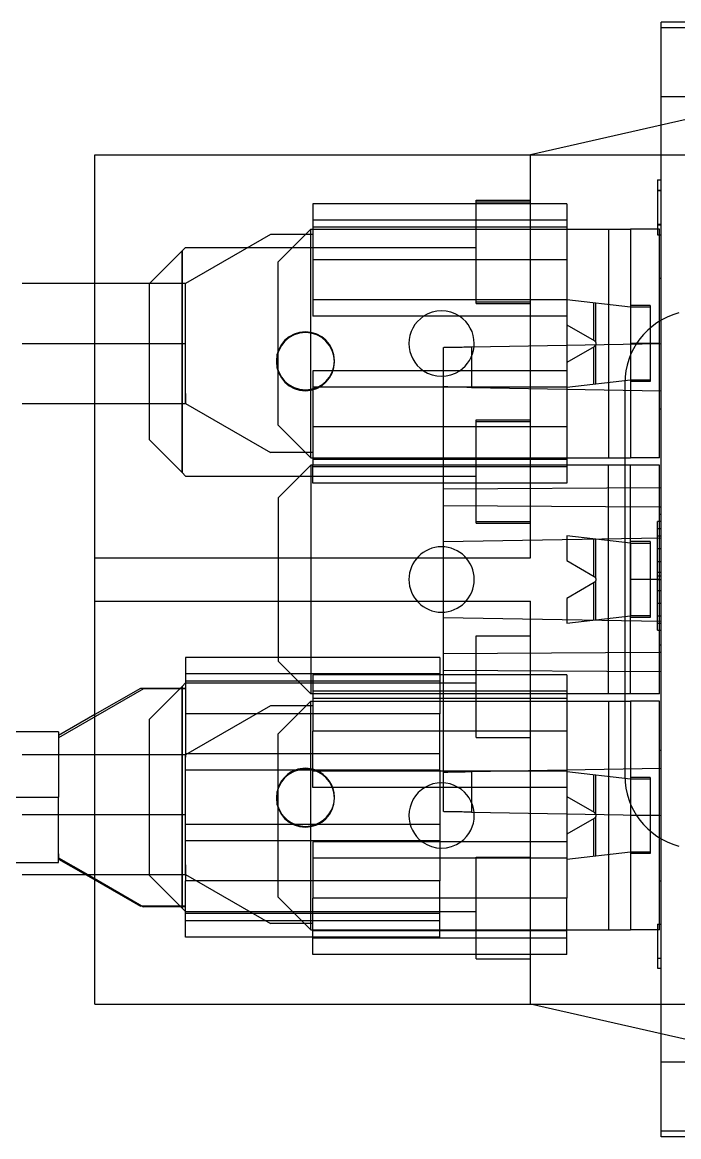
# Model space of a CAD drawing. Header units: millimetres. Extents: x -51.9 to 4.8, y -18 to 18.
# Drawn here: x -33.6 to -15.52, y -15.35 to 15.35 of the extents above; entities that cross this region are included whole.
import ezdxf

# ---------------------------------------------------------------- set-up
doc = ezdxf.new("R2010")
doc.units = ezdxf.units.MM
doc.layers.add('MAIN-1', color=7, linetype='Continuous')
doc.layers.add('MAIN-2', color=7, linetype='Continuous')

msp = doc.modelspace()

# ---------------------------------------------------------------- linework, layer by layer
at = {"layer": 'MAIN-1'}
for p, q in [((-16, 13.3), (-16, 15.35)), ((-15, 15.35), (-16, 15.35)), ((-16, -13.3), (-16, 13.3)), ((-15, 13.3), (-16, 13.3)), ((-16, 12.52), (-19.6, 11.7)), ((-31.6, 8.152), (-31.6, 11.7)), ((-31.6, 11.7), (-19.6, 11.7)), ((-19.6, 10.352), (-19.6, 11.7)), ((-16.1, 11.006), (-16, 11.006)), ((-16.1, 11.006), (-16.1, 10.713)), ((-16.1, 10.713), (-16, 10.713)), ((-16.1, 10.713), (-16.1, 9.773)), ((-25.6, 10.352), (-25.6, 8.802)), ((-18.6, 10.352), (-25.6, 10.352)), ((-21.1, 10.4), (-19.6, 10.4)), ((-21.1, 10.352), (-21.1, 10.4)), ((-18.6, 10.352), (-18.6, 8.802)), ((-25.65, 9.65), (-26.55, 8.75)), ((-25.65, 9.65), (-25.6, 9.65)), ((-25.65, 3.35), (-25.65, 9.65)), ((-18.6, 9.65), (-17.45, 9.65)), ((-17.45, 9.65), (-16.85, 9.65)), ((-17.45, 9.65), (-17.45, 7.569)), ((-16.1, 9.65), (-16.85, 9.65)), ((-16.85, 9.65), (-16.85, 6.5)), ((-16.1, 9.773), (-16, 9.773)), ((-16.1, 9.773), (-16.1, 9.496)), ((-26.762, 9.502), (-29.1, 8.152)), ((-25.798, 9.502), (-26.762, 9.502)), ((-16.1, 9.496), (-16, 9.496)), ((-16.05, 6.5), (-16.05, 9.496)), ((-30.098, 8.152), (-29.2, 9.05)), ((-29.1, 9.15), (-29.2, 9.05)), ((-29.2, 9.05), (-29.2, 8.152)), ((-29.1, 9.15), (-27.372, 9.15)), ((-26.55, 4.25), (-26.55, 8.75)), ((-25.6, 8.802), (-25.6, 7.252)), ((-18.6, 8.802), (-25.6, 8.802)), ((-18.6, 8.802), (-18.6, 7.514)), ((-16.05, 8.3), (-16, 8.3)), ((-29.1, 8.152), (-33.6, 8.152)), ((-29.1, 6.502), (-29.1, 8.152)), ((-16.85, 7.5), (-18.6, 7.7)), ((-18.6, 7.7), (-18.6, 7.02)), ((-16.85, 7.5), (-16.85, 6.485)), ((-18.6, 7.252), (-25.6, 7.252)), ((-18.6, 7.02), (-17.85, 6.587)), ((-33.6, 6.502), (-29.1, 6.502)), ((-29.1, 4.852), (-29.1, 6.502)), ((-21.228, 6.409), (-16, 6.5)), ((-17.85, 6.587), (-17.846, 6.584)), ((-17.846, 6.584), (-17.842, 6.581)), ((-17.842, 6.581), (-17.838, 6.578)), ((-17.838, 6.578), (-17.834, 6.575)), ((-17.834, 6.575), (-17.83, 6.571)), ((-17.83, 6.571), (-17.826, 6.567)), ((-17.826, 6.567), (-17.822, 6.563)), ((-17.822, 6.563), (-17.819, 6.558)), ((-17.819, 6.558), (-17.815, 6.553)), ((-17.815, 6.553), (-17.812, 6.548)), ((-17.812, 6.548), (-17.81, 6.543)), ((-17.81, 6.543), (-17.807, 6.537)), ((-17.807, 6.537), (-17.805, 6.531)), ((-17.805, 6.531), (-17.803, 6.525)), ((-17.804, 6.474), (-17.805, 6.468)), ((-17.802, 6.479), (-17.804, 6.474)), ((-17.803, 6.525), (-17.802, 6.519)), ((-17.802, 6.519), (-17.801, 6.513)), ((-17.801, 6.484), (-17.802, 6.479)), ((-17.801, 6.513), (-17.8, 6.506)), ((-17.8, 6.495), (-17.801, 6.489)), ((-17.801, 6.489), (-17.801, 6.484)), ((-17.8, 6.506), (-17.8, 6.5)), ((-17.8, 6.5), (-17.8, 6.495)), ((-16.05, 6.5), (-16.85, 6.5)), ((-16.85, 6.5), (-16.85, 6.485)), ((-16.05, 6.499), (-16.05, 6.5)), ((-22, 6.395), (-21.999, 6.395)), ((-22, 5.305), (-22, 6.395)), ((-21.999, 6.395), (-21.996, 6.395)), ((-21.996, 6.395), (-21.99, 6.395)), ((-21.99, 6.395), (-21.982, 6.396)), ((-21.982, 6.396), (-21.971, 6.396)), ((-21.971, 6.396), (-21.958, 6.396)), ((-21.958, 6.396), (-21.942, 6.396)), ((-21.942, 6.396), (-21.923, 6.397)), ((-21.923, 6.397), (-21.902, 6.397)), ((-21.902, 6.397), (-21.878, 6.397)), ((-21.878, 6.397), (-21.852, 6.398)), ((-21.852, 6.398), (-21.823, 6.398)), ((-21.823, 6.398), (-21.792, 6.399)), ((-21.792, 6.399), (-21.759, 6.399)), ((-21.759, 6.399), (-21.723, 6.4)), ((-21.723, 6.4), (-21.686, 6.401)), ((-21.686, 6.401), (-21.648, 6.401)), ((-21.648, 6.401), (-21.608, 6.402)), ((-21.608, 6.402), (-21.567, 6.403)), ((-21.567, 6.403), (-21.525, 6.404)), ((-21.525, 6.404), (-21.483, 6.404)), ((-21.483, 6.404), (-21.44, 6.405)), ((-21.44, 6.405), (-21.397, 6.406)), ((-21.397, 6.406), (-21.354, 6.407)), ((-21.354, 6.407), (-21.312, 6.407)), ((-21.312, 6.407), (-21.269, 6.408)), ((-21.269, 6.408), (-21.228, 6.409)), ((-21.228, 6.409), (-21.228, 5.291)), ((-25.6, 5.752), (-25.6, 4.202)), ((-22, 5.752), (-25.6, 5.752)), ((-21.999, 5.305), (-22, 5.305)), ((-22, 3.15), (-22, 5.305)), ((-21.996, 5.305), (-21.999, 5.305)), ((-21.99, 5.305), (-21.996, 5.305)), ((-21.982, 5.304), (-21.99, 5.305)), ((-21.971, 5.304), (-21.982, 5.304)), ((-21.958, 5.304), (-21.971, 5.304)), ((-21.942, 5.304), (-21.958, 5.304)), ((-21.923, 5.303), (-21.942, 5.304)), ((-21.902, 5.303), (-21.923, 5.303)), ((-21.878, 5.303), (-21.902, 5.303)), ((-21.852, 5.302), (-21.878, 5.303)), ((-21.823, 5.302), (-21.852, 5.302)), ((-21.792, 5.301), (-21.823, 5.302)), ((-21.759, 5.301), (-21.792, 5.301)), ((-21.723, 5.3), (-21.759, 5.301)), ((-21.686, 5.299), (-21.723, 5.3)), ((-21.648, 5.299), (-21.686, 5.299)), ((-21.608, 5.298), (-21.648, 5.299)), ((-21.567, 5.297), (-21.608, 5.298)), ((-21.525, 5.296), (-21.567, 5.297)), ((-21.483, 5.296), (-21.525, 5.296)), ((-21.44, 5.295), (-21.483, 5.296)), ((-21.397, 5.294), (-21.44, 5.295)), ((-21.354, 5.293), (-21.397, 5.294)), ((-21.312, 5.293), (-21.354, 5.293)), ((-21.269, 5.292), (-21.312, 5.293)), ((-21.228, 5.291), (-21.269, 5.292)), ((-21.228, 5.291), (-16, 5.2)), ((-33.6, 4.852), (-29.1, 4.852)), ((-31.6, 0.6), (-31.6, 4.852)), ((-30.1, 3.85), (-30.1, 4.852)), ((-29.2, 4.852), (-29.2, 2.95)), ((-29.1, 4.852), (-26.762, 3.502)), ((-26.55, 4.25), (-25.65, 3.35)), ((-25.6, 4.202), (-25.6, 3.15)), ((-22, 4.202), (-25.6, 4.202)), ((-29.2, 2.95), (-30.1, 3.85)), ((-25.802, 3.502), (-26.762, 3.502)), ((-25.65, 3.15), (-26.55, 2.25)), ((-25.65, 3.35), (-25.6, 3.35)), ((-17.45, 3.15), (-25.65, 3.15)), ((-25.65, 3.15), (-25.65, -3.15)), ((-16.05, 3.15), (-17.45, 3.15)), ((-17.45, -3.15), (-17.45, 3.15)), ((-16.05, 1.6), (-16.05, 3.15)), ((-29.2, 2.95), (-29.1, 2.85)), ((-29.1, 2.85), (-25.95, 2.85)), ((-26.55, 2.25), (-26.55, -2.25)), ((-16.05, 2), (-16, 2)), ((-16.1, 0.1), (-16.1, 1.6)), ((-16, 1.6), (-16.1, 1.6)), ((-16.05, 1.8), (-16, 1.8)), ((-16.1, 0.85), (-16.1, 1.2)), ((-22, -0.899), (-22, 0.899)), ((-16.1, 0.5), (-16.1, 0.85)), ((-31.6, 0.6), (-26.55, 0.6)), ((-31.6, -0.6), (-31.6, 0.6)), ((-22.721, 0.6), (-22, 0.6)), ((-16.1, -0.3), (-16.1, 0.5)), ((-16.1, 0.1), (-16, 0.1)), ((-16.1, -1.4), (-16.1, 0.1)), ((-16.1, -0.65), (-16.1, -0.3)), ((-31.6, -0.6), (-26.55, -0.6)), ((-31.6, -3.786), (-31.6, -0.6)), ((-22.721, -0.6), (-22, -0.6)), ((-16.1, -1), (-16.1, -0.65)), ((-16.1, -1.4), (-16, -1.4)), ((-16.05, -3.15), (-16.05, -1.4)), ((-16.05, -1.8), (-16, -1.8)), ((-16.05, -2), (-16, -2)), ((-29.1, -2.15), (-29.1, -3.7)), ((-26.55, -2.15), (-29.1, -2.15)), ((-26.55, -2.25), (-25.65, -3.15)), ((-30.262, -3.013), (-32.6, -4.363)), ((-29.263, -3.013), (-30.262, -3.013)), ((-30.1, -3.85), (-29.2, -2.95)), ((-29.1, -2.85), (-29.2, -2.95)), ((-29.2, -2.95), (-29.2, -4.826)), ((-25.65, -3.35), (-26.55, -4.25)), ((-17.45, -3.15), (-25.65, -3.15)), ((-25.65, -3.35), (-25.6, -3.35)), ((-25.65, -9.65), (-25.65, -3.35)), ((-25.6, -3.15), (-25.6, -4.176)), ((-22, -5.305), (-22, -3.15)), ((-16.05, -3.15), (-17.45, -3.15)), ((-26.762, -3.476), (-29.1, -4.826)), ((-25.776, -3.476), (-26.762, -3.476)), ((-31.6, -3.723), (-32.6, -4.3)), ((-30.1, -4.826), (-30.1, -3.85)), ((-29.1, -3.7), (-29.1, -4.826)), ((-27.149, -3.7), (-29.1, -3.7)), ((-32.6, -4.2), (-37.1, -4.2)), ((-32.6, -4.2), (-32.6, -4.826)), ((-26.55, -8.75), (-26.55, -4.25)), ((-25.6, -5.726), (-25.6, -4.176)), ((-22, -4.176), (-25.6, -4.176)), ((-29.1, -4.826), (-33.6, -4.826)), ((-29.1, -6.476), (-29.1, -4.826)), ((-21.228, -5.291), (-16, -5.2)), ((-22, -5.305), (-21.999, -5.305)), ((-22, -6.395), (-22, -5.305)), ((-21.999, -5.305), (-21.996, -5.305)), ((-21.996, -5.305), (-21.99, -5.305)), ((-21.99, -5.305), (-21.982, -5.304)), ((-21.982, -5.304), (-21.971, -5.304)), ((-21.971, -5.304), (-21.958, -5.304)), ((-21.958, -5.304), (-21.942, -5.304)), ((-21.942, -5.304), (-21.923, -5.303)), ((-21.923, -5.303), (-21.902, -5.303)), ((-21.902, -5.303), (-21.878, -5.303)), ((-21.878, -5.303), (-21.852, -5.302)), ((-21.852, -5.302), (-21.823, -5.302)), ((-21.823, -5.302), (-21.792, -5.301)), ((-21.792, -5.301), (-21.759, -5.301)), ((-21.759, -5.301), (-21.723, -5.3)), ((-21.723, -5.3), (-21.686, -5.299)), ((-21.686, -5.299), (-21.648, -5.299)), ((-21.648, -5.299), (-21.608, -5.298)), ((-21.608, -5.298), (-21.567, -5.297)), ((-21.567, -5.297), (-21.525, -5.296)), ((-21.525, -5.296), (-21.483, -5.296)), ((-21.483, -5.296), (-21.44, -5.295)), ((-21.44, -5.295), (-21.397, -5.294)), ((-21.397, -5.294), (-21.354, -5.293)), ((-21.354, -5.293), (-21.312, -5.293)), ((-21.312, -5.293), (-21.269, -5.292)), ((-21.269, -5.292), (-21.228, -5.291)), ((-21.228, -5.291), (-21.228, -6.409)), ((-22, -5.726), (-25.6, -5.726)), ((-21.999, -6.395), (-22, -6.395)), ((-21.996, -6.395), (-21.999, -6.395)), ((-21.99, -6.395), (-21.996, -6.395)), ((-21.982, -6.396), (-21.99, -6.395)), ((-21.971, -6.396), (-21.982, -6.396)), ((-21.958, -6.396), (-21.971, -6.396)), ((-21.942, -6.396), (-21.958, -6.396)), ((-21.923, -6.397), (-21.942, -6.396)), ((-21.902, -6.397), (-21.923, -6.397)), ((-21.878, -6.397), (-21.902, -6.397)), ((-21.852, -6.398), (-21.878, -6.397)), ((-21.823, -6.398), (-21.852, -6.398)), ((-21.792, -6.399), (-21.823, -6.398)), ((-21.759, -6.399), (-21.792, -6.399)), ((-21.723, -6.4), (-21.759, -6.399)), ((-21.686, -6.401), (-21.723, -6.4)), ((-21.648, -6.401), (-21.686, -6.401)), ((-21.608, -6.402), (-21.648, -6.401)), ((-21.567, -6.403), (-21.608, -6.402)), ((-21.525, -6.404), (-21.567, -6.403)), ((-21.483, -6.404), (-21.525, -6.404)), ((-21.44, -6.405), (-21.483, -6.404)), ((-21.397, -6.406), (-21.44, -6.405)), ((-21.354, -6.407), (-21.397, -6.406)), ((-21.312, -6.407), (-21.354, -6.407)), ((-21.269, -6.408), (-21.312, -6.407)), ((-21.228, -6.409), (-21.269, -6.408)), ((-21.228, -6.409), (-16, -6.5)), ((-33.6, -6.476), (-29.1, -6.476)), ((-29.1, -8.126), (-29.1, -6.476)), ((-17.85, -6.587), (-18.6, -7.02)), ((-17.846, -6.584), (-17.85, -6.587)), ((-17.842, -6.581), (-17.846, -6.584)), ((-17.838, -6.578), (-17.842, -6.581)), ((-17.834, -6.575), (-17.838, -6.578)), ((-17.83, -6.571), (-17.834, -6.575)), ((-17.826, -6.567), (-17.83, -6.571)), ((-17.822, -6.563), (-17.826, -6.567)), ((-17.819, -6.558), (-17.822, -6.563)), ((-17.815, -6.553), (-17.819, -6.558)), ((-17.812, -6.548), (-17.815, -6.553)), ((-17.81, -6.543), (-17.812, -6.548)), ((-17.807, -6.537), (-17.81, -6.543)), ((-17.805, -6.531), (-17.807, -6.537)), ((-17.805, -6.468), (-17.804, -6.474)), ((-17.803, -6.525), (-17.805, -6.531)), ((-17.804, -6.474), (-17.802, -6.479)), ((-17.802, -6.519), (-17.803, -6.525)), ((-17.802, -6.479), (-17.801, -6.484)), ((-17.801, -6.513), (-17.802, -6.519)), ((-17.801, -6.484), (-17.801, -6.489)), ((-17.801, -6.489), (-17.8, -6.495)), ((-17.8, -6.506), (-17.801, -6.513)), ((-17.8, -6.495), (-17.8, -6.5)), ((-17.8, -6.5), (-17.8, -6.506)), ((-16.85, -6.485), (-16.85, -6.5)), ((-16.85, -6.485), (-16.85, -7.5)), ((-16.85, -6.5), (-16.85, -9.65)), ((-16.05, -6.5), (-16.85, -6.5)), ((-16.05, -6.5), (-16.05, -6.499)), ((-16.05, -9.496), (-16.05, -6.5)), ((-18.6, -7.02), (-18.6, -7.7)), ((-25.6, -7.226), (-25.6, -8.776)), ((-18.6, -7.226), (-25.6, -7.226)), ((-18.6, -7.7), (-16.85, -7.5)), ((-17.45, -7.569), (-17.45, -9.65)), ((-18.6, -7.7), (-18.6, -8.776)), ((-33.6, -8.126), (-29.1, -8.126)), ((-31.862, -8.126), (-31.6, -8.277)), ((-31.797, -8.126), (-30.262, -9.013)), ((-31.6, -11.7), (-31.6, -8.24)), ((-30.1, -8.15), (-30.1, -8.126)), ((-29.2, -9.05), (-30.1, -8.15)), ((-29.2, -8.126), (-29.2, -9.05)), ((-29.1, -8.126), (-26.762, -9.476)), ((-29.1, -8.126), (-29.1, -8.3)), ((-29.1, -9.85), (-29.1, -8.3)), ((-28.799, -8.3), (-29.1, -8.3)), ((-16.05, -8.3), (-16, -8.3)), ((-26.55, -8.75), (-25.65, -9.65)), ((-25.6, -10.326), (-25.6, -8.776)), ((-18.6, -8.776), (-25.6, -8.776)), ((-18.6, -10.326), (-18.6, -8.776)), ((-29.237, -9.013), (-30.262, -9.013)), ((-29.2, -9.05), (-29.1, -9.15)), ((-25.824, -9.476), (-26.762, -9.476)), ((-16.1, -9.496), (-16, -9.496)), ((-16.1, -9.496), (-16.1, -10.704)), ((-25.65, -9.65), (-25.6, -9.65)), ((-18.6, -9.65), (-17.45, -9.65)), ((-17.45, -9.65), (-16.85, -9.65)), ((-16.1, -9.65), (-16.85, -9.65)), ((-25.6, -9.85), (-29.1, -9.85)), ((-18.6, -10.326), (-25.6, -10.326)), ((-21.1, -10.45), (-21.1, -10.326)), ((-19.6, -11.7), (-19.6, -10.326)), ((-21.1, -10.45), (-19.6, -10.45)), ((-16.1, -10.704), (-16, -10.704)), ((-31.6, -11.7), (-19.6, -11.7)), ((-16, -12.52), (-19.6, -11.7)), ((-16, -15.35), (-16, -13.3)), ((-15, -13.3), (-16, -13.3)), ((-15, -15.35), (-16, -15.35))]:
    msp.add_line(p, q, dxfattribs=at)
for centre, start, end in [((-22.05, 6.5), 123.2757, 180), ((-22.05, 6.5), 0, 56.7243), ((-22.05, 6.5), 180, 236.1632), ((-22.05, 6.5), 354.2626, 0), ((-22.05, 0), 0, 180), ((-22.05, 0), 180, 0), ((-22.05, -6.5), 120.7305, 180), ((-22.05, -6.5), 0, 5.738), ((-22.05, -6.5), 180, 233.8122), ((-22.05, -6.5), 306.1877, 0)]:
    msp.add_arc(centre, 0.9, start, end, dxfattribs=at)
at = {"layer": 'MAIN-2'}
for p, q in [((-16, 15.35), (-16, 15.35)), ((-15, 15.2), (-16, 15.2)), ((-7.3, 14.5), (-16, 12.52)), ((-31.6, 11.7), (-31.6, 11.7)), ((-19.6, 11.7), (-15.095, 11.7)), ((-19.6, 11.7), (-19.6, 11.7)), ((-19.6, 11.7), (-19.6, 11.7)), ((-19.6, 11.7), (-19.6, 11.7)), ((-19.6, 11.7), (-19.6, 11.7)), ((-16.1, 11.006), (-16.1, 11.006)), ((-16, 11.006), (-16, 11.006)), ((-21.1, 10.45), (-19.6, 10.45)), ((-21.1, 10.45), (-21.1, 10.45)), ((-21.1, 10.4), (-21.1, 10.45)), ((-19.6, 10.45), (-19.6, 10.45)), ((-16.1, 10.729), (-16, 10.729)), ((-16.1, 10.729), (-16.1, 10.729)), ((-16, 10.729), (-16, 10.729)), ((-25.6, 10.352), (-25.6, 10.352)), ((-21.1, 10.4), (-21.1, 10.4)), ((-21.1, 7.6), (-21.1, 10.352)), ((-19.6, 10.4), (-19.6, 10.4)), ((-19.6, 0.6), (-19.6, 10.352)), ((-18.6, 10.352), (-18.6, 10.352)), ((-25.6, 9.902), (-25.6, 9.902)), ((-18.6, 9.902), (-25.6, 9.902)), ((-18.6, 9.902), (-18.6, 9.902)), ((-25.65, 9.65), (-25.65, 9.65)), ((-25.65, 3.35), (-25.65, 9.65)), ((-18.6, 9.702), (-25.6, 9.702)), ((-18.6, 9.702), (-25.6, 9.702)), ((-25.6, 9.65), (-18.6, 9.65)), ((-17.45, 9.65), (-17.45, 3.35)), ((-16.85, 9.65), (-16.85, 9.65)), ((-16.1, 9.789), (-16, 9.789)), ((-16.1, 9.773), (-16.1, 9.773)), ((-16.05, 9.65), (-16.1, 9.65)), ((-16.05, 9.65), (-16.05, 9.65)), ((-16.05, 9.496), (-16.05, 9.65)), ((-16, 9.773), (-16, 9.773)), ((-26.762, 9.502), (-26.762, 9.502)), ((-25.6, 9.502), (-25.798, 9.502)), ((-25.6, 9.502), (-25.6, 9.502)), ((-16.1, 9.496), (-16.1, 9.496)), ((-16, 9.496), (-16, 9.496)), ((-29.2, 9.05), (-29.2, 2.95)), ((-29.2, 2.95), (-29.2, 9.05)), ((-29.2, 2.95), (-29.2, 9.05)), ((-29.1, 9.15), (-29.1, 9.15)), ((-29.1, 9.15), (-29.1, 9.15)), ((-27.372, 9.15), (-21.1, 9.15)), ((-21.1, 9.15), (-21.1, 9.15)), ((-21.1, 9.15), (-21.1, 9.15)), ((-26.55, 8.75), (-26.55, 8.75)), ((-18.6, 8.802), (-25.6, 8.802)), ((-16.05, 8.3), (-16.05, 8.3)), ((-16, 8.3), (-16, 8.3)), ((-31.6, 4.852), (-31.6, 8.152)), ((-30.1, 8.15), (-30.1, 8.15)), ((-30.1, 8.15), (-30.1, 8.15)), ((-30.1, 4.852), (-30.1, 8.15)), ((-29.2, 8.152), (-29.2, 4.852)), ((-29.1, 8.152), (-29.1, 8.152)), ((-25.6, 7.702), (-25.6, 7.702)), ((-18.6, 7.702), (-25.6, 7.702)), ((-18.6, 7.702), (-18.6, 7.702)), ((-18.6, 7.7), (-18.6, 7.7)), ((-18.6, 7.7), (-18.6, 7.7)), ((-21.1, 7.65), (-19.6, 7.65)), ((-21.1, 7.65), (-21.1, 7.65)), ((-21.1, 7.65), (-21.1, 7.65)), ((-21.1, 7.6), (-19.6, 7.6)), ((-21.1, 7.6), (-21.1, 7.6)), ((-21.1, 7.6), (-21.1, 7.6)), ((-19.6, 7.65), (-19.6, 7.65)), ((-19.6, 7.65), (-19.6, 7.65)), ((-19.6, 7.6), (-19.6, 7.6)), ((-19.6, 7.6), (-19.6, 7.6)), ((-17.854, 6.589), (-17.854, 7.615)), ((-17.854, 6.589), (-17.854, 7.615)), ((-17.804, 6.529), (-17.804, 7.609)), ((-17.45, 7.569), (-17.45, 3.35)), ((-16.85, 7.55), (-16.85, 7.55)), ((-16.3, 7.55), (-16.85, 7.55)), ((-16.85, 7.5), (-16.85, 5.5)), ((-16.3, 7.5), (-16.85, 7.5)), ((-16.85, 7.5), (-16.85, 7.5)), ((-16.3, 7.55), (-16.3, 7.55)), ((-16.3, 7.55), (-16.3, 5.45)), ((-16.3, 7.5), (-16.3, 7.5)), ((-25.6, 7.252), (-25.6, 7.252)), ((-22.544, 7.252), (-22.544, 7.252)), ((-21.556, 7.252), (-21.556, 7.252)), ((-18.6, 7.252), (-18.6, 7.252)), ((-25.8, 6.8), (-25.8, 6.8)), ((-18.6, 7.02), (-18.6, 5.98)), ((-18.6, 7.02), (-18.6, 7.02)), ((-18.6, 7.02), (-18.6, 7.02)), ((-33.6, 6.502), (-29.1, 6.502)), ((-22.95, 6.5), (-22.95, 6.5)), ((-21.15, 6.5), (-21.15, 6.5)), ((-17.85, 6.587), (-17.85, 6.587)), ((-17.85, 6.587), (-17.85, 6.587)), ((-17.814, 6.449), (-17.818, 6.443)), ((-17.811, 6.455), (-17.814, 6.449)), ((-17.808, 6.462), (-17.811, 6.455)), ((-17.805, 6.468), (-17.808, 6.462)), ((-17.804, 5.391), (-17.804, 6.471)), ((-16.85, 6.485), (-16.85, 3.35)), ((-16.85, 6.485), (-16.85, 5.5)), ((-16.05, 3.35), (-16.05, 6.499)), ((-16, 6.5), (-16, 6.5)), ((-22, 6.395), (-22, 6.395)), ((-17.85, 6.413), (-18.6, 5.98)), ((-17.854, 5.385), (-17.854, 6.411)), ((-17.854, 5.385), (-17.854, 6.411)), ((-17.845, 6.416), (-17.85, 6.413)), ((-17.85, 6.413), (-17.85, 6.413)), ((-17.85, 6.413), (-17.85, 6.413)), ((-17.84, 6.42), (-17.845, 6.416)), ((-17.835, 6.424), (-17.84, 6.42)), ((-17.831, 6.428), (-17.835, 6.424)), ((-17.826, 6.433), (-17.831, 6.428)), ((-17.822, 6.438), (-17.826, 6.433)), ((-17.818, 6.443), (-17.822, 6.438)), ((-26.6, 6.024), (-26.6, 6.024)), ((-25, 6.024), (-25, 6.024)), ((-18.6, 5.98), (-18.6, 5.3)), ((-18.6, 5.98), (-18.6, 5.98)), ((-18.6, 5.98), (-18.6, 5.98)), ((-29.1, 5.12), (-29.1, 5.554)), ((-25.6, 5.752), (-25.6, 5.752)), ((-22.551, 5.752), (-22.551, 5.752)), ((-18.6, 5.752), (-22, 5.752)), ((-21.549, 5.752), (-21.549, 5.752)), ((-18.6, 5.752), (-18.6, 5.752)), ((-25.6, 5.302), (-25.6, 5.302)), ((-18.6, 5.302), (-25.6, 5.302)), ((-22, 5.305), (-22, 5.305)), ((-18.6, 5.3), (-16.85, 5.5)), ((-18.6, 5.302), (-18.6, 5.302)), ((-18.6, 5.3), (-18.6, 4.202)), ((-18.6, 5.3), (-18.6, 5.3)), ((-18.6, 5.3), (-18.6, 5.3)), ((-17, 5.411), (-17, -5.411)), ((-17, 5.411), (-17, 5.411)), ((-16.85, 5.5), (-16.85, 5.5)), ((-16.85, 5.5), (-16.3, 5.5)), ((-16.85, 5.45), (-16.85, 5.45)), ((-16.3, 5.45), (-16.85, 5.45)), ((-16.3, 5.5), (-16.3, 5.5)), ((-16.3, 5.45), (-16.3, 5.45)), ((-29.1, 5.12), (-29.1, 4.852)), ((-25.8, 5.2), (-25.8, 5.2)), ((-16, 5.2), (-16, 5.2)), ((-29.1, 4.852), (-29.1, 4.852)), ((-16.05, 4.7), (-16, 4.7)), ((-16.05, 4.7), (-16.05, 4.7)), ((-16, 4.7), (-16, 4.7)), ((-21.1, 4.4), (-19.6, 4.4)), ((-21.1, 1.6), (-21.1, 4.4)), ((-21.1, 4.4), (-21.1, 4.4)), ((-21.1, 4.4), (-21.1, 4.4)), ((-21.1, 4.35), (-19.6, 4.35)), ((-21.1, 4.35), (-21.1, 4.35)), ((-21.1, 4.35), (-21.1, 4.35)), ((-19.6, 4.4), (-19.6, 4.4)), ((-19.6, 4.4), (-19.6, 4.4)), ((-19.6, 4.35), (-19.6, 4.35)), ((-19.6, 4.35), (-19.6, 4.35)), ((-26.55, 4.25), (-26.55, 4.25)), ((-18.6, 4.202), (-25.6, 4.202)), ((-18.6, 4.202), (-22, 4.202)), ((-18.6, 4.202), (-18.6, 2.652)), ((-30.1, 3.85), (-30.1, 3.85)), ((-30.1, 3.85), (-30.1, 3.85)), ((-26.762, 3.502), (-26.762, 3.502)), ((-25.6, 3.502), (-25.802, 3.502)), ((-25.6, 3.502), (-25.6, 3.502)), ((-25.65, 3.35), (-25.65, 3.35)), ((-25.65, 3.15), (-25.65, 3.15)), ((-25.65, 3.15), (-25.65, -3.15)), ((-25.6, 3.35), (-17.45, 3.35)), ((-18.6, 3.302), (-25.6, 3.302)), ((-18.6, 3.302), (-25.6, 3.302)), ((-25.6, 2.652), (-25.6, 3.15)), ((-25.6, 3.102), (-25.6, 3.102)), ((-18.6, 3.102), (-25.6, 3.102)), ((-22, 2.043), (-22, 3.15)), ((-18.6, 3.102), (-18.6, 3.102)), ((-17.45, 3.35), (-16.85, 3.35)), ((-17.45, -3.15), (-17.45, 3.15)), ((-16.05, 3.35), (-16.85, 3.35)), ((-16.85, 3.35), (-16.85, 3.35)), ((-16.85, 3.15), (-16.85, 3.15)), ((-16.85, -3.15), (-16.85, 3.15)), ((-16.05, 3.35), (-16.05, 3.35)), ((-16.05, 3.15), (-16.05, 3.15)), ((-29.1, 2.85), (-29.1, 2.85)), ((-29.1, 2.85), (-29.1, 2.85)), ((-25.95, 2.85), (-21.1, 2.85)), ((-21.1, 2.85), (-21.1, 2.85)), ((-21.1, 2.85), (-21.1, 2.85)), ((-25.6, 2.652), (-25.6, 2.652)), ((-18.6, 2.652), (-25.6, 2.652)), ((-22, 2.495), (-16, 2.538)), ((-18.6, 2.652), (-18.6, 2.652)), ((-26.55, 2.25), (-26.55, 2.25)), ((-22, 2.043), (-16.05, 2)), ((-22, 0.899), (-22, 2.043)), ((-21.1, 1.55), (-21.1, 1.6)), ((-21.1, 1.6), (-19.6, 1.6)), ((-21.1, 1.6), (-21.1, 1.6)), ((-21.1, 1.55), (-19.6, 1.55)), ((-21.1, 1.55), (-21.1, 1.55)), ((-19.6, 1.6), (-19.6, 1.6)), ((-19.6, 1.55), (-19.6, 1.55)), ((-16.05, 1.8), (-16.05, 1.8)), ((-16.05, -1.4), (-16.05, 1.6)), ((-16, 1.8), (-16, 1.8)), ((-16, 1.4), (-16.1, 1.4)), ((-16, 0.1), (-16, 1.4)), ((-22, 1.045), (-16, 1.15)), ((-22, 1.045), (-22, 1.045)), ((-18.6, 1.2), (-18.6, 1.2)), ((-18.6, 1.2), (-18.6, 1.2)), ((-16.85, 1), (-18.6, 1.2)), ((-18.6, 1.2), (-18.6, 0.52)), ((-17.854, 0.089), (-17.854, 1.115)), ((-17.854, 0.089), (-17.854, 1.115)), ((-17.804, 0.029), (-17.804, 1.109)), ((-16.85, 1.05), (-16.85, 1.05)), ((-16.3, 1.05), (-16.85, 1.05)), ((-16.85, 1), (-16.85, -1)), ((-16.85, 1), (-16.85, 1)), ((-16.85, 1), (-16.3, 1)), ((-16.85, 1), (-16.85, -1)), ((-16.3, 1.05), (-16.3, -1.05)), ((-16.3, 1.05), (-16.3, 1.05)), ((-16.3, 1), (-16.3, 1)), ((-16.1, 1.2), (-16, 1.2)), ((-16.1, 1.2), (-16.1, 1.2)), ((-16, 1.2), (-16, 1.2)), ((-16, 1.15), (-16, 1.15)), ((-16.1, 0.85), (-16, 0.85)), ((-16.1, 0.85), (-16.1, 0.85)), ((-16, 0.85), (-16, 0.85)), ((-31.6, 0.6), (-31.6, 0.6)), ((-31.6, 0.6), (-31.6, 0.6)), ((-26.55, 0.6), (-22.721, 0.6)), ((-22, 0.6), (-19.6, 0.6)), ((-19.6, 0.6), (-19.6, 0.6)), ((-19.6, 0.6), (-19.6, 0.6)), ((-18.6, 0.52), (-17.85, 0.087)), ((-18.6, 0.52), (-18.6, 0.52)), ((-18.6, 0.52), (-18.6, 0.52)), ((-16.1, 0.5), (-16, 0.5)), ((-16.1, 0.5), (-16.1, 0.5)), ((-16, 0.5), (-16, 0.5)), ((-22.95, 0), (-22.95, 0)), ((-21.15, 0), (-21.15, 0)), ((-17.85, 0.087), (-17.846, 0.084)), ((-17.85, 0.087), (-17.85, 0.087)), ((-17.85, 0.087), (-17.85, 0.087)), ((-17.846, 0.084), (-17.842, 0.082)), ((-17.842, 0.082), (-17.838, 0.079)), ((-17.838, 0.079), (-17.834, 0.075)), ((-17.834, 0.075), (-17.831, 0.072)), ((-17.831, 0.072), (-17.827, 0.068)), ((-17.827, 0.068), (-17.823, 0.064)), ((-17.823, 0.064), (-17.82, 0.06)), ((-17.82, 0.06), (-17.817, 0.056)), ((-17.817, 0.056), (-17.814, 0.051)), ((-17.814, 0.051), (-17.811, 0.046)), ((-17.811, 0.046), (-17.809, 0.041)), ((-17.809, 0.041), (-17.806, 0.035)), ((-17.806, 0.035), (-17.805, 0.03)), ((-17.805, 0.03), (-17.803, 0.024)), ((-17.803, 0.024), (-17.802, 0.018)), ((-17.802, 0.018), (-17.801, 0.012)), ((-17.801, 0.012), (-17.8, 0.006)), ((-17.8, 0.006), (-17.8, 0)), ((-17.8, 0), (-17.8, -0.006)), ((-16.1, 0.2), (-16, 0.2)), ((-16.1, 0.2), (-16.1, 0.2)), ((-16.1, 0.1), (-16, 0.1)), ((-16.1, 0.1), (-16, 0.1)), ((-16.1, 0.1), (-16, 0.1)), ((-16.1, 0), (-16, 0)), ((-16.1, 0), (-16.1, 0)), ((-16, 0.2), (-16, 0.2)), ((-16, -1.2), (-16, 0.1)), ((-16, 0), (-16, 0)), ((-17.85, -0.087), (-18.6, -0.52)), ((-17.854, -1.115), (-17.854, -0.089)), ((-17.854, -1.115), (-17.854, -0.089)), ((-17.846, -0.084), (-17.85, -0.087)), ((-17.85, -0.087), (-17.85, -0.087)), ((-17.85, -0.087), (-17.85, -0.087)), ((-17.842, -0.082), (-17.846, -0.084)), ((-17.838, -0.079), (-17.842, -0.082)), ((-17.834, -0.075), (-17.838, -0.079)), ((-17.831, -0.072), (-17.834, -0.075)), ((-17.827, -0.068), (-17.831, -0.072)), ((-17.823, -0.064), (-17.827, -0.068)), ((-17.82, -0.06), (-17.823, -0.064)), ((-17.817, -0.056), (-17.82, -0.06)), ((-17.814, -0.051), (-17.817, -0.056)), ((-17.811, -0.046), (-17.814, -0.051)), ((-17.809, -0.041), (-17.811, -0.046)), ((-17.806, -0.035), (-17.809, -0.041)), ((-17.805, -0.03), (-17.806, -0.035)), ((-17.803, -0.024), (-17.805, -0.03)), ((-17.804, -1.109), (-17.804, -0.029)), ((-17.802, -0.018), (-17.803, -0.024)), ((-17.801, -0.012), (-17.802, -0.018)), ((-17.8, -0.006), (-17.801, -0.012)), ((-16.05, 0), (-16.85, 0)), ((-16.1, -0.3), (-16, -0.3)), ((-16.1, -0.3), (-16.1, -0.3)), ((-16, -0.3), (-16, -0.3)), ((-31.6, -0.6), (-31.6, -0.6)), ((-31.6, -0.6), (-31.6, -0.6)), ((-26.55, -0.6), (-22.721, -0.6)), ((-22, -0.6), (-19.6, -0.6)), ((-19.6, -10.326), (-19.6, -0.6)), ((-19.6, -0.6), (-19.6, -0.6)), ((-19.6, -0.6), (-19.6, -0.6)), ((-18.6, -0.52), (-18.6, -1.2)), ((-18.6, -0.52), (-18.6, -0.52)), ((-18.6, -0.52), (-18.6, -0.52)), ((-22, -2.043), (-22, -0.899)), ((-16.1, -0.65), (-16, -0.65)), ((-16.1, -0.65), (-16.1, -0.65)), ((-16, -0.65), (-16, -0.65)), ((-22, -1.045), (-16, -1.15)), ((-22, -1.045), (-22, -1.045)), ((-18.6, -1.2), (-16.85, -1)), ((-18.6, -1.2), (-18.6, -1.2)), ((-18.6, -1.2), (-18.6, -1.2)), ((-16.85, -1), (-16.85, -1)), ((-16.3, -1), (-16.85, -1)), ((-16.85, -1.05), (-16.85, -1.05)), ((-16.3, -1.05), (-16.85, -1.05)), ((-16.3, -1), (-16.3, -1)), ((-16.3, -1.05), (-16.3, -1.05)), ((-16.1, -1), (-16, -1)), ((-16.1, -1), (-16.1, -1)), ((-16.1, -1.2), (-16, -1.2)), ((-16, -1), (-16, -1)), ((-16, -1.15), (-16, -1.15)), ((-21.1, -1.55), (-21.1, -1.55)), ((-21.1, -1.55), (-19.6, -1.55)), ((-21.1, -1.55), (-21.1, -1.55)), ((-21.1, -4.35), (-21.1, -1.55)), ((-19.6, -1.55), (-19.6, -1.55)), ((-19.6, -1.55), (-19.6, -1.55)), ((-16.05, -1.8), (-16.05, -1.8)), ((-16, -1.8), (-16, -1.8)), ((-22, -2.043), (-16.05, -2)), ((-22, -3.15), (-22, -2.043)), ((-29.1, -2.15), (-29.1, -2.15)), ((-29.1, -2.15), (-29.1, -2.15)), ((-22.1, -2.15), (-26.55, -2.15)), ((-26.55, -2.25), (-26.55, -2.25)), ((-22.1, -2.15), (-22.1, -2.15)), ((-22.1, -2.15), (-22.1, -2.15)), ((-22.1, -2.15), (-22.1, -3.7)), ((-29.1, -2.6), (-29.1, -2.6)), ((-29.1, -2.6), (-29.1, -2.6)), ((-22.1, -2.6), (-29.1, -2.6)), ((-25.6, -2.626), (-25.6, -3.15)), ((-25.6, -2.626), (-25.6, -2.626)), ((-18.6, -2.626), (-25.6, -2.626)), ((-22.1, -2.6), (-22.1, -2.6)), ((-22.1, -2.6), (-22.1, -2.6)), ((-22, -2.495), (-16, -2.538)), ((-18.6, -2.626), (-18.6, -2.626)), ((-18.6, -2.626), (-18.6, -4.176)), ((-30.348, -3), (-31.6, -3.723)), ((-29.1, -3), (-30.348, -3)), ((-30.348, -3), (-30.348, -3)), ((-30.262, -3.013), (-30.262, -3.013)), ((-29.2, -3.013), (-29.263, -3.013)), ((-29.2, -9.05), (-29.2, -2.95)), ((-29.2, -2.95), (-29.2, -3)), ((-29.2, -3.013), (-29.2, -2.95)), ((-29.2, -3), (-29.2, -9)), ((-29.1, -3.013), (-29.2, -3.013)), ((-29.2, -9.013), (-29.2, -3.013)), ((-22.1, -2.8), (-29.1, -2.8)), ((-22.1, -2.8), (-29.1, -2.8)), ((-22.1, -2.8), (-29.1, -2.8)), ((-22.1, -2.8), (-29.1, -2.8)), ((-29.1, -2.85), (-21.1, -2.85)), ((-29.1, -2.85), (-29.1, -2.85)), ((-29.1, -2.85), (-29.1, -2.85)), ((-29.1, -3), (-29.1, -3)), ((-29.1, -3.013), (-29.1, -3.013)), ((-21.1, -2.85), (-21.1, -2.85)), ((-21.1, -2.85), (-21.1, -2.85)), ((-25.65, -3.15), (-25.65, -3.15)), ((-25.65, -3.35), (-25.65, -3.35)), ((-25.65, -9.65), (-25.65, -3.35)), ((-25.6, -3.076), (-25.6, -3.076)), ((-18.6, -3.076), (-25.6, -3.076)), ((-18.6, -3.276), (-25.6, -3.276)), ((-18.6, -3.276), (-25.6, -3.276)), ((-25.6, -3.35), (-17.45, -3.35)), ((-18.6, -3.076), (-18.6, -3.076)), ((-17.45, -3.35), (-17.45, -7.569)), ((-17.45, -3.35), (-16.85, -3.35)), ((-17.45, -3.35), (-17.45, -9.65)), ((-16.85, -3.15), (-16.85, -3.15)), ((-16.85, -3.35), (-16.85, -3.35)), ((-16.05, -3.35), (-16.85, -3.35)), ((-16.85, -3.35), (-16.85, -6.485)), ((-16.05, -3.15), (-16.05, -3.15)), ((-16.05, -3.35), (-16.05, -3.35)), ((-16.05, -6.499), (-16.05, -3.35)), ((-26.762, -3.476), (-26.762, -3.476)), ((-25.6, -3.476), (-25.776, -3.476)), ((-25.6, -3.476), (-25.6, -3.476)), ((-31.6, -8.24), (-31.6, -3.786)), ((-30.1, -3.85), (-30.1, -3.85)), ((-30.1, -3.85), (-30.1, -3.85)), ((-22.1, -3.7), (-29.1, -3.7)), ((-22.1, -3.7), (-27.149, -3.7)), ((-22.1, -5.25), (-22.1, -3.7)), ((-32.6, -4.2), (-37.1, -4.2)), ((-26.55, -4.25), (-26.55, -4.25)), ((-18.6, -4.176), (-25.6, -4.176)), ((-18.6, -4.176), (-22, -4.176)), ((-18.6, -4.176), (-18.6, -5.465)), ((-32.6, -4.3), (-32.6, -4.3)), ((-32.6, -4.363), (-32.6, -4.363)), ((-21.1, -4.35), (-21.1, -4.35)), ((-21.1, -4.35), (-21.1, -4.35)), ((-21.1, -4.35), (-19.6, -4.35)), ((-21.1, -4.35), (-21.1, -4.35)), ((-21.1, -4.35), (-21.1, -4.35)), ((-19.6, -4.35), (-19.6, -4.35)), ((-19.6, -4.35), (-19.6, -4.35)), ((-19.6, -4.35), (-19.6, -4.35)), ((-19.6, -4.35), (-19.6, -4.35)), ((-32.6, -4.826), (-32.6, -6)), ((-30.1, -8.126), (-30.1, -4.826)), ((-29.2, -4.826), (-29.2, -8.126)), ((-29.1, -4.8), (-29.1, -4.8)), ((-29.1, -4.8), (-29.1, -4.8)), ((-22.1, -4.8), (-29.1, -4.8)), ((-29.1, -4.826), (-29.1, -4.826)), ((-29.1, -4.826), (-29.1, -4.898)), ((-22.1, -4.8), (-22.1, -4.8)), ((-22.1, -4.8), (-22.1, -4.8)), ((-16.05, -4.7), (-16.05, -4.7)), ((-16.05, -4.7), (-16, -4.7)), ((-16, -4.7), (-16, -4.7)), ((-25.8, -5.2), (-25.8, -5.2)), ((-16, -5.2), (-16, -5.2)), ((-29.1, -5.25), (-29.1, -5.25)), ((-29.1, -5.25), (-29.1, -5.25)), ((-22.1, -5.25), (-29.1, -5.25)), ((-25.6, -5.276), (-25.6, -5.276)), ((-18.6, -5.276), (-25.6, -5.276)), ((-22.1, -5.25), (-22.1, -6.75)), ((-22.1, -5.25), (-22.1, -5.25)), ((-22.1, -5.25), (-22.1, -5.25)), ((-22, -5.305), (-22, -5.305)), ((-18.6, -5.276), (-18.6, -5.276)), ((-18.6, -5.3), (-18.6, -5.3)), ((-18.6, -5.3), (-18.6, -5.3)), ((-16.85, -5.5), (-18.6, -5.3)), ((-18.6, -5.3), (-18.6, -5.98)), ((-17.854, -6.411), (-17.854, -5.385)), ((-17.854, -6.411), (-17.854, -5.385)), ((-17.804, -6.471), (-17.804, -5.391)), ((-17, -5.411), (-17, -5.411)), ((-16.85, -5.45), (-16.85, -5.45)), ((-16.3, -5.45), (-16.85, -5.45)), ((-16.85, -5.5), (-16.85, -5.5)), ((-16.3, -5.5), (-16.85, -5.5)), ((-16.85, -5.5), (-16.85, -7.5)), ((-16.85, -5.5), (-16.85, -6.485)), ((-16.3, -5.45), (-16.3, -7.55)), ((-16.3, -5.45), (-16.3, -5.45)), ((-16.3, -5.5), (-16.3, -5.5)), ((-25.6, -5.726), (-25.6, -5.726)), ((-18.6, -5.726), (-22, -5.726)), ((-18.6, -5.726), (-18.6, -5.726)), ((-37.1, -6), (-32.6, -6)), ((-37.1, -6), (-32.6, -6)), ((-37.1, -6), (-32.6, -6)), ((-37.1, -6), (-32.6, -6)), ((-32.6, -7.8), (-32.6, -6)), ((-26.6, -6.024), (-26.6, -6.024)), ((-25, -6.024), (-25, -6.024)), ((-18.6, -5.98), (-18.6, -7.02)), ((-18.6, -5.98), (-17.85, -6.413)), ((-18.6, -5.98), (-18.6, -5.98)), ((-18.6, -5.98), (-18.6, -5.98)), ((-22, -6.395), (-22, -6.395)), ((-17.85, -6.413), (-17.845, -6.416)), ((-17.85, -6.413), (-17.85, -6.413)), ((-17.85, -6.413), (-17.85, -6.413)), ((-17.845, -6.416), (-17.84, -6.42)), ((-17.84, -6.42), (-17.835, -6.424)), ((-17.835, -6.424), (-17.831, -6.428)), ((-17.831, -6.428), (-17.826, -6.433)), ((-17.826, -6.433), (-17.822, -6.438)), ((-17.822, -6.438), (-17.818, -6.443)), ((-17.818, -6.443), (-17.814, -6.449)), ((-33.6, -6.476), (-29.1, -6.476)), ((-29.1, -6.75), (-29.1, -6.75)), ((-29.1, -6.75), (-29.1, -6.75)), ((-22.1, -6.75), (-29.1, -6.75)), ((-22.95, -6.5), (-22.95, -6.5)), ((-22.1, -6.75), (-22.1, -6.75)), ((-22.1, -6.75), (-22.1, -6.75)), ((-22.1, -6.75), (-22.1, -8.3)), ((-21.15, -6.5), (-21.15, -6.5)), ((-17.854, -7.615), (-17.854, -6.589)), ((-17.854, -7.615), (-17.854, -6.589)), ((-17.85, -6.587), (-17.85, -6.587)), ((-17.85, -6.587), (-17.85, -6.587)), ((-17.814, -6.449), (-17.811, -6.455)), ((-17.811, -6.455), (-17.808, -6.462)), ((-17.808, -6.462), (-17.805, -6.468)), ((-17.804, -7.609), (-17.804, -6.529)), ((-16, -6.5), (-16, -6.5)), ((-25.8, -6.8), (-25.8, -6.8)), ((-18.6, -7.02), (-18.6, -7.02)), ((-18.6, -7.02), (-18.6, -7.02)), ((-32.6, -7.559), (-32.6, -7.191)), ((-29.1, -7.2), (-29.1, -7.2)), ((-22.1, -7.2), (-29.1, -7.2)), ((-29.1, -7.2), (-29.1, -7.2)), ((-25.6, -7.226), (-25.6, -7.226)), ((-22.1, -7.2), (-22.1, -7.2)), ((-22.1, -7.2), (-22.1, -7.2)), ((-18.6, -7.226), (-18.6, -7.226)), ((-32.6, -7.559), (-32.6, -7.663)), ((-32.6, -7.663), (-31.797, -8.126)), ((-32.6, -7.663), (-32.6, -7.663)), ((-29.1, -7.859), (-29.1, -7.425)), ((-21.1, -7.65), (-21.1, -7.65)), ((-21.1, -7.65), (-21.1, -7.65)), ((-21.1, -7.65), (-19.6, -7.65)), ((-21.1, -7.65), (-21.1, -7.65)), ((-21.1, -7.65), (-21.1, -7.65)), ((-21.1, -10.326), (-21.1, -7.65)), ((-19.6, -7.65), (-19.6, -7.65)), ((-19.6, -7.65), (-19.6, -7.65)), ((-19.6, -7.65), (-19.6, -7.65)), ((-19.6, -7.65), (-19.6, -7.65)), ((-16.85, -7.5), (-16.85, -7.5)), ((-16.85, -7.5), (-16.3, -7.5)), ((-16.85, -7.55), (-16.85, -7.55)), ((-16.3, -7.55), (-16.85, -7.55)), ((-16.3, -7.5), (-16.3, -7.5)), ((-16.3, -7.55), (-16.3, -7.55)), ((-37.1, -7.8), (-32.6, -7.8)), ((-37.1, -7.8), (-32.6, -7.8)), ((-32.6, -7.7), (-31.862, -8.126)), ((-32.6, -7.7), (-32.6, -7.7)), ((-29.1, -7.859), (-29.1, -8.126)), ((-25.6, -7.676), (-25.6, -7.676)), ((-18.6, -7.676), (-25.6, -7.676)), ((-18.6, -7.676), (-18.6, -7.676)), ((-18.6, -7.7), (-18.6, -7.7)), ((-18.6, -7.7), (-18.6, -7.7)), ((-31.6, -8.277), (-30.348, -9)), ((-30.1, -8.15), (-30.1, -8.15)), ((-30.1, -8.15), (-30.1, -8.15)), ((-29.1, -8.126), (-29.1, -8.126)), ((-22.1, -8.3), (-29.1, -8.3)), ((-22.1, -8.3), (-28.799, -8.3)), ((-22.1, -9.85), (-22.1, -8.3)), ((-16.05, -8.3), (-16.05, -8.3)), ((-16, -8.3), (-16, -8.3)), ((-26.55, -8.75), (-26.55, -8.75)), ((-18.6, -8.776), (-25.6, -8.776)), ((-29.1, -9), (-30.348, -9)), ((-30.348, -9), (-30.348, -9)), ((-30.262, -9.013), (-30.262, -9.013)), ((-29.2, -9.013), (-29.237, -9.013)), ((-29.2, -9), (-29.2, -9.05)), ((-29.2, -9.05), (-29.2, -9.013)), ((-29.1, -9.013), (-29.2, -9.013)), ((-29.1, -9), (-29.1, -9)), ((-29.1, -9.013), (-29.1, -9.013)), ((-29.1, -9.15), (-21.1, -9.15)), ((-29.1, -9.15), (-29.1, -9.15)), ((-29.1, -9.15), (-29.1, -9.15)), ((-22.1, -9.2), (-29.1, -9.2)), ((-22.1, -9.2), (-29.1, -9.2)), ((-22.1, -9.2), (-29.1, -9.2)), ((-22.1, -9.2), (-29.1, -9.2)), ((-21.1, -9.15), (-21.1, -9.15)), ((-21.1, -9.15), (-21.1, -9.15)), ((-29.1, -9.4), (-29.1, -9.4)), ((-29.1, -9.4), (-29.1, -9.4)), ((-22.1, -9.4), (-29.1, -9.4)), ((-26.762, -9.476), (-26.762, -9.476)), ((-25.6, -9.476), (-25.824, -9.476)), ((-25.6, -9.476), (-25.6, -9.476)), ((-22.1, -9.4), (-22.1, -9.4)), ((-22.1, -9.4), (-22.1, -9.4)), ((-16.1, -9.496), (-16.1, -9.496)), ((-16.05, -9.65), (-16.05, -9.496)), ((-16, -9.496), (-16, -9.496)), ((-25.65, -9.65), (-25.65, -9.65)), ((-25.6, -9.65), (-18.6, -9.65)), ((-18.6, -9.676), (-25.6, -9.676)), ((-18.6, -9.676), (-25.6, -9.676)), ((-16.85, -9.65), (-16.85, -9.65)), ((-16.05, -9.65), (-16.1, -9.65)), ((-16.05, -9.65), (-16.05, -9.65)), ((-29.1, -9.85), (-29.1, -9.85)), ((-29.1, -9.85), (-29.1, -9.85)), ((-22.1, -9.85), (-25.6, -9.85)), ((-25.6, -9.876), (-25.6, -9.876)), ((-18.6, -9.876), (-25.6, -9.876)), ((-22.1, -9.85), (-22.1, -9.85)), ((-22.1, -9.85), (-22.1, -9.85)), ((-18.6, -9.876), (-18.6, -9.876)), ((-25.6, -10.326), (-25.6, -10.326)), ((-18.6, -10.326), (-18.6, -10.326)), ((-16.1, -10.427), (-16, -10.427)), ((-16.1, -10.427), (-16.1, -10.427)), ((-16, -10.427), (-16, -10.427)), ((-21.1, -10.45), (-21.1, -10.45)), ((-21.1, -10.45), (-21.1, -10.45)), ((-19.6, -10.45), (-19.6, -10.45)), ((-19.6, -10.45), (-19.6, -10.45)), ((-16.1, -10.704), (-16.1, -10.704)), ((-16, -10.704), (-16, -10.704)), ((-31.6, -11.7), (-31.6, -11.7)), ((-19.6, -11.7), (-15.095, -11.7)), ((-19.6, -11.7), (-19.6, -11.7)), ((-19.6, -11.7), (-19.6, -11.7)), ((-19.6, -11.7), (-19.6, -11.7)), ((-19.6, -11.7), (-19.6, -11.7)), ((-7.3, -14.5), (-16, -12.52)), ((-15, -15.2), (-16, -15.2)), ((-16, -15.35), (-16, -15.35))]:
    msp.add_line(p, q, dxfattribs=at)
for centre, radius, start, end in [((-22.05, 6.5), 0.9, 56.7243, 123.2757), ((-15, 5.411), 2, 105, 180), ((-25.8, 6.024), 0.8, 0, 180), ((-25.8, 6), 0.8, 90, 270), ((-25.8, 6), 0.8, 270, 90), ((-22.05, 6.5), 0.9, 303.8368, 354.2626), ((-25.8, 6.024), 0.8, 180, 0), ((-22.05, 6.5), 0.9, 236.1632, 303.8368), ((-25.8, -6), 0.8, 90, 110.3641), ((-25.8, -6), 0.8, 69.6359, 90), ((-25.8, -6.024), 0.8, 0, 180), ((-25.8, -6), 0.8, 110.3641, 249.6359), ((-25.8, -6), 0.8, 290.3641, 69.6359), ((-15, -5.411), 2, 180, 255), ((-22.05, -6.5), 0.9, 59.2694, 120.7305), ((-22.05, -6.5), 0.9, 5.738, 59.2694), ((-25.8, -6.024), 0.8, 180, 0), ((-25.8, -6), 0.8, 249.6359, 270), ((-25.8, -6), 0.8, 270, 290.3641), ((-22.05, -6.5), 0.9, 233.8122, 306.1877)]:
    msp.add_arc(centre, radius, start, end, dxfattribs=at)

doc.saveas('drawing.dxf')
